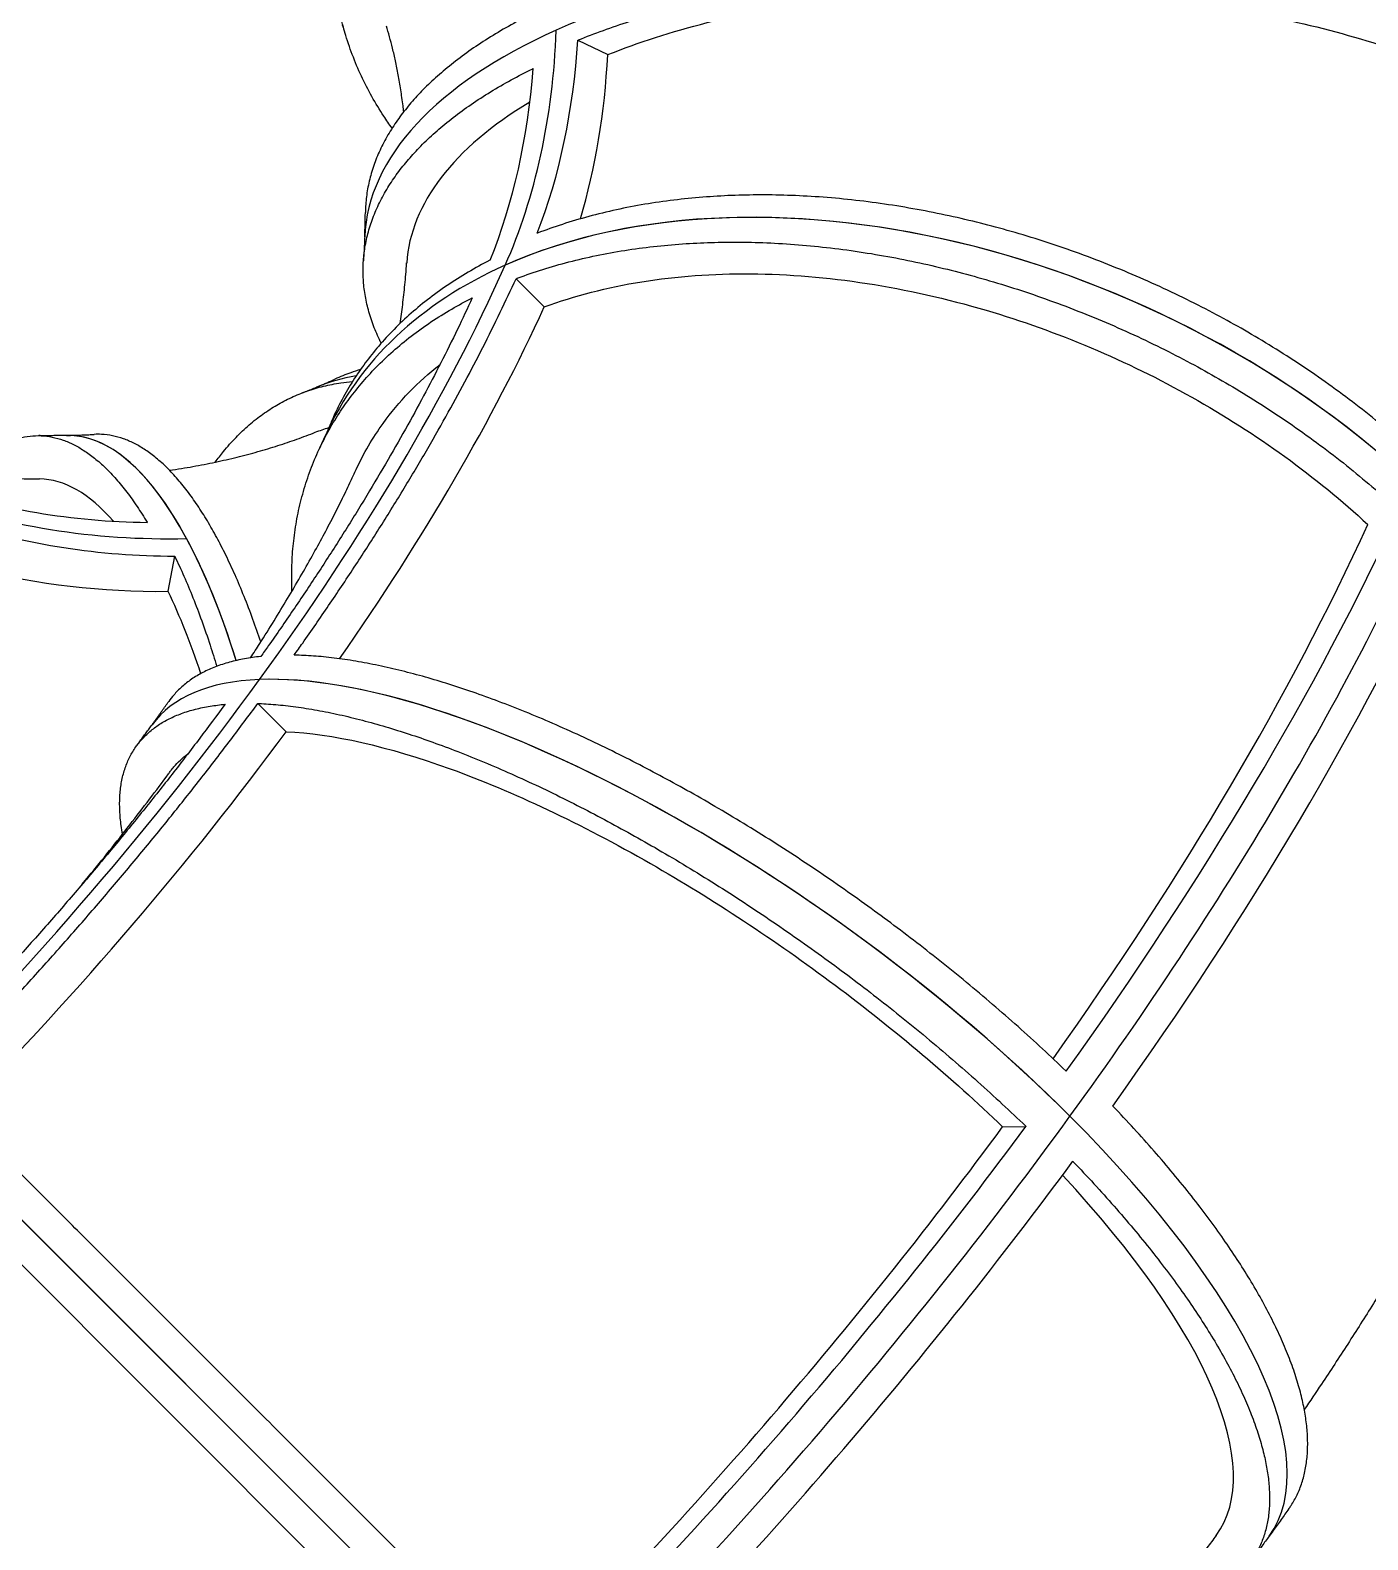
# Model space of a CAD drawing. Header units: millimetres. Extents: x -7616 to 421613, y 91067 to 341353.
# Drawn here: x 185609 to 186446, y 177231 to 178176 of the extents above; entities that cross this region are included whole.
import ezdxf

# ---------------------------------------------------------------- set-up
doc = ezdxf.new("R2010")
doc.units = ezdxf.units.MM
doc.header["$LTSCALE"] = 500
doc.header["$MEASUREMENT"] = 0
doc.linetypes.add('H0', pattern=[0.3, 0.2, -0.1])
doc.layers.add('e-plan', color=9, linetype='CONTINUOUS')

# ---------------------------------------------------------------- blocks, each defined once
blk = doc.blocks.new('A$C633402C3')
at = {"layer": 'e-plan'}
for p, q in [((112659.86, 86737.26), (112678.52, 86728.17)), ((112621.14, 86587.96), (112638.84, 86570.26)), ((112407.5, 86414.31), (112403.26, 86392.31)), ((112459.51, 86322.09), (112477.21, 86304.39)), ((112235.67, 86075.03), (112634.8, 85675.92)), ((112925.63, 86057.14), (112940.24, 86057.43)), ((112733.9, 85576.82), (112301.89, 86008.81)), ((112298.1, 85984.32), (112709.53, 85572.91))]:
    blk.add_line(p, q, dxfattribs=at)
for centre, major_axis, ratio, start_param, end_param in [((112958.1, 86597.02), (-431.66, 17.07), 0.457107, 3.966536, 5.537333), ((112958.1, 86597.02), (-431.66, 17.07), 0.457107, 3.966536, 5.537333), ((112958.1, 86597.02), (-431.66, 17.07), 0.457107, 5.537333, 6.283185), ((112958.1, 86597.02), (-431.66, 17.07), 0.457107, 5.537333, 6.283185), ((112308.59, 86902.1), (-190.8, 427.34), 0.653281, 3.671495, 4.064195), ((112308.59, 86902.1), (-190.8, 427.34), 0.653281, 3.671495, 4.064195), ((112322.42, 86908.27), (190.99, -427.76), 0.653281, 0.572609, 0.893087), ((112335.48, 86895.21), (-193.94, 434.36), 0.653281, 3.789684, 4.050476), ((112294.76, 86895.92), (190.99, -427.76), 0.653281, 0.559417, 0.879896), ((112957.24, 86579.32), (-404.68, 16), 0.457107, 5.673031, 6.269981), ((112896.55, 86314.16), (394.47, -176.11), 0.653281, 1.040894, 2.61169), ((112896.55, 86314.16), (-394.47, 176.11), 0.653281, 4.182486, 5.753283), ((111992.13, 86318.56), (-636.38, -636.41), 0.382683, 1.963495, 2.356194), ((111992.13, 86318.56), (-636.38, -636.41), 0.382683, 1.963495, 2.356194), ((112896.55, 86314.16), (394.47, -176.11), 0.653281, 2.61169, 3.141593), ((112896.55, 86314.16), (-394.47, 176.11), 0.653281, 5.753283, 6.283185), ((112020.5, 86301.01), (-636.38, -636.41), 0.382683, 2.008354, 2.342476), ((112661.87, 86121.03), (-165.55, 399.02), 0.506005, 6.165779, 6.283185), ((112661.87, 86121.03), (-165.55, 399.02), 0.506005, 6.165779, 6.283185), ((112349.72, 86057.95), (-9.96, 431.89), 0.32064, 5.444514, 6.283185), ((112349.72, 86057.95), (-9.96, 431.89), 0.32064, 5.722243, 6.283185), ((112330.82, 86057.7), (-9.34, 404.89), 0.32064, 5.912577, 6.272388), ((112479.96, 86833.87), (-412.24, -222.52), 0.802047, 0.640912, 0.961391), ((112485.63, 86823.36), (411.84, 222.3), 0.802047, 3.752991, 4.14569), ((112485.63, 86823.36), (411.84, 222.3), 0.802047, 3.752991, 4.14569), ((112274.35, 86036.35), (-941.85, -941.89), 0.382683, 1.963495, 2.356194), ((112274.35, 86036.35), (941.85, 941.89), 0.382683, 5.105088, 5.497787), ((112491.3, 86812.85), (-412.24, -222.52), 0.802047, 0.654104, 0.974583), ((112271.7, 86049.83), (-908.22, -908.25), 0.382683, 1.987648, 2.342476), ((112261.29, 86049.42), (-941.52, -941.56), 0.382683, 1.978516, 2.336919), ((112349.72, 86057.95), (-9.96, 431.89), 0.32064, 5.444514, 5.722243), ((112287.42, 86023.29), (941.52, 941.56), 0.382683, 5.124364, 5.482766), ((112481.27, 86796.97), (418.6, 225.95), 0.802047, 3.856063, 4.131971), ((112742.89, 86054.9), (-349.53, 253.87), 0.353553, 4.290915, 5.861711), ((112742.89, 86054.9), (349.53, -253.87), 0.353553, 1.149322, 2.720119), ((111992.13, 86318.56), (-636.38, -636.41), 0.382683, 1.570796, 1.963495), ((111992.13, 86318.56), (-636.38, -636.41), 0.382683, 1.570796, 1.963495), ((112742.89, 86054.9), (349.53, -253.87), 0.353553, 2.720119, 3.141593), ((112742.89, 86054.9), (-349.53, 253.87), 0.353553, 5.861711, 6.283185), ((112015.5, 86295.19), (-636.38, -636.41), 0.382683, 1.59302, 1.949777), ((112266.7, 86044.01), (-908.22, -908.25), 0.382683, 1.586368, 1.949777), ((112274.35, 86036.35), (-941.85, -941.89), 0.382683, 1.570796, 1.963495), ((112274.35, 86036.35), (941.85, 941.89), 0.382683, 4.712389, 5.105088), ((112261.29, 86049.42), (-941.52, -941.56), 0.382683, 1.585817, 1.94422), ((112742.89, 86054.9), (349.53, -253.87), 0.353553, 0, 1.149322), ((112742.89, 86054.9), (-349.53, 253.87), 0.353553, 3.141593, 4.290915), ((112287.42, 86023.29), (941.52, 941.56), 0.382683, 4.731665, 5.090067), ((112731.78, 86039.76), (-327.69, 238.01), 0.353553, 3.138651, 4.210798)]:
    blk.add_ellipse(centre, major_axis=major_axis, ratio=ratio, start_param=start_param, end_param=end_param, dxfattribs=at)
for points, knots in [([(112543.58, 86682.13), (112541.8, 86684.59), (112540.06, 86687.11), (112535.77, 86693.64), (112533.29, 86697.72), (112528.6, 86706.09), (112526.39, 86710.39), (112522.29, 86719.17), (112520.4, 86723.64), (112516.97, 86732.71), (112515.43, 86737.31), (112512.71, 86746.55), (112511.54, 86751.2), (112509.54, 86760.5), (112508.72, 86765.15), (112507.44, 86774.37), (112506.97, 86778.94), (112506.34, 86787.94), (112506.17, 86792.57), (112506.16, 86802.05), (112506.32, 86806.89), (112506.98, 86816.73), (112507.49, 86821.72), (112508.87, 86831.79), (112509.73, 86836.87), (112511.83, 86847.04), (112513.05, 86852.14), (112515.83, 86862.3), (112517.39, 86867.36), (112520.8, 86877.36), (112522.66, 86882.31), (112526.62, 86892.04), (112528.72, 86896.81), (112533.11, 86906.12), (112535.49, 86910.87), (112540.66, 86920.49), (112543.43, 86925.36), (112549.35, 86935.16), (112552.5, 86940.08), (112559.14, 86949.91), (112562.63, 86954.82), (112569.93, 86964.56), (112573.73, 86969.39), (112581.59, 86978.91), (112585.64, 86983.6), (112593.75, 86992.57), (112597.8, 86996.86), (112601.89, 87001.05)], [1446.425194, 1446.425194, 1446.425194, 1446.425194, 1459.510962, 1459.510962, 1479.504572, 1479.504572, 1499.498183, 1499.498183, 1519.491793, 1519.491793, 1539.485404, 1539.485404, 1559.479014, 1559.479014, 1579.472624, 1579.472624, 1599.466235, 1599.466235, 1619.46043, 1619.46043, 1639.454626, 1639.454626, 1659.448821, 1659.448821, 1679.443017, 1679.443017, 1699.437212, 1699.437212, 1719.431407, 1719.431407, 1739.425603, 1739.425603, 1759.419798, 1759.419798, 1779.413865, 1779.413865, 1799.407931, 1799.407931, 1819.401998, 1819.401998, 1839.396065, 1839.396065, 1859.390131, 1859.390131, 1879.384198, 1879.384198, 1898.445264, 1898.445264, 1898.445264, 1898.445264]), ([(112659.86, 86737.26), (112659.96, 86737.3), (112660.06, 86737.34), (112665.18, 86739.4), (112670.4, 86741.39), (112681.18, 86745.29), (112686.75, 86747.19), (112698.16, 86750.87), (112704, 86752.64), (112715.9, 86756.05), (112721.96, 86757.68), (112734.2, 86760.76), (112740.38, 86762.23), (112752.8, 86764.97), (112759.03, 86766.25), (112771.43, 86768.63), (112777.61, 86769.72), (112789.8, 86771.73), (112796.1, 86772.69), (112809.03, 86774.49), (112815.66, 86775.33), (112829.17, 86776.86), (112836.06, 86777.56), (112849.99, 86778.78), (112857.04, 86779.32), (112871.22, 86780.21), (112878.35, 86780.57), (112892.59, 86781.12), (112899.71, 86781.31), (112913.84, 86781.53), (112920.85, 86781.55), (112934.67, 86781.44), (112941.48, 86781.3), (112954.79, 86780.9), (112961.6, 86780.63), (112975.45, 86779.91), (112982.48, 86779.46), (112996.67, 86778.4), (113003.82, 86777.78), (113018.16, 86776.37), (113025.34, 86775.58), (113039.63, 86773.82), (113046.75, 86772.87), (113060.83, 86770.8), (113067.8, 86769.69), (113081.49, 86767.34), (113088.21, 86766.09), (113101.34, 86763.51), (113107.74, 86762.17), (113120.15, 86759.42), (113126.44, 86757.95), (113139.1, 86754.82), (113145.46, 86753.16), (113158.16, 86749.66), (113164.49, 86747.82), (113177.05, 86743.99), (113183.27, 86741.99), (113195.51, 86737.86), (113201.53, 86735.73), (113213.3, 86731.35), (113219.05, 86729.11), (113229.96, 86724.66), (113235.13, 86722.46), (113240.12, 86720.24)], [1299.178871, 1299.178871, 1299.178871, 1299.178871, 1299.570367, 1299.570367, 1319.562793, 1319.562793, 1339.555219, 1339.555219, 1359.547646, 1359.547646, 1379.540072, 1379.540072, 1399.532498, 1399.532498, 1419.524925, 1419.524925, 1439.517351, 1439.517351, 1459.510962, 1459.510962, 1479.504572, 1479.504572, 1499.498183, 1499.498183, 1519.491793, 1519.491793, 1539.485404, 1539.485404, 1559.479014, 1559.479014, 1579.472624, 1579.472624, 1599.466235, 1599.466235, 1619.46043, 1619.46043, 1639.454626, 1639.454626, 1659.448821, 1659.448821, 1679.443017, 1679.443017, 1699.437212, 1699.437212, 1719.431407, 1719.431407, 1739.425603, 1739.425603, 1759.419798, 1759.419798, 1779.413865, 1779.413865, 1799.407931, 1799.407931, 1819.401998, 1819.401998, 1839.396065, 1839.396065, 1859.390131, 1859.390131, 1879.384198, 1879.384198, 1898.445264, 1898.445264, 1898.445264, 1898.445264]), ([(112678.52, 86728.17), (112716.82, 86743.53), (112761.84, 86754.96), (112860.16, 86768.71), (112912.53, 86770.89), (113011.99, 86765.92), (113058.27, 86759.81), (113145.66, 86740.6), (113186.11, 86727.65), (113221.48, 86711.91)], [0, 0, 0, 0, 158.280577, 158.280577, 316.435729, 316.435729, 457.038505, 457.038505, 597.721347, 597.721347, 597.721347, 597.721347]), ([(112633.39, 86754.83), (112633.3, 86754.79), (112633.21, 86754.74), (112628.57, 86752.45), (112624.06, 86750.11), (112615.25, 86745.27), (112610.93, 86742.77), (112602.55, 86737.64), (112598.49, 86735.01), (112590.68, 86729.64), (112586.93, 86726.91), (112579.78, 86721.38), (112576.38, 86718.59), (112569.97, 86712.97), (112566.95, 86710.15), (112561.32, 86704.53), (112558.7, 86701.73), (112553.87, 86696.2), (112551.54, 86693.34), (112547.12, 86687.46), (112545.04, 86684.45), (112541.17, 86678.3), (112539.38, 86675.16), (112536.15, 86668.81), (112534.7, 86665.6), (112532.17, 86659.13), (112531.09, 86655.87), (112529.29, 86649.36), (112528.58, 86646.11), (112527.51, 86639.64), (112527.16, 86636.43), (112526.91, 86631.97), (112526.87, 86630.68), (112526.85, 86629.4)], [659.433236, 659.433236, 659.433236, 659.433236, 659.833006, 659.833006, 679.833833, 679.833833, 699.834661, 699.834661, 719.835488, 719.835488, 739.836316, 739.836316, 759.837143, 759.837143, 779.83797, 779.83797, 799.838798, 799.838798, 819.840569, 819.840569, 839.842341, 839.842341, 859.844113, 859.844113, 879.845884, 879.845884, 899.847656, 899.847656, 919.849428, 919.849428, 939.851199, 939.851199, 948.059415, 948.059415, 948.059415, 948.059415]), ([(112514.26, 86741.3), (112514.15, 86741.67), (112514.04, 86742.03), (112513.82, 86742.75), (112513.71, 86743.11), (112513.49, 86743.82), (112513.38, 86744.16), (112513.16, 86744.85), (112513.06, 86745.19), (112512.84, 86745.86), (112512.73, 86746.19), (112512.62, 86746.52)], [5.6604726, 5.6604726, 5.6604726, 5.6604726, 5.66589369, 5.66589369, 5.67131478, 5.67131478, 5.67673587, 5.67673587, 5.68215697, 5.68215697, 5.68757806, 5.68757806, 5.68757806, 5.68757806]), ([(112550.87, 86692.41), (112550.72, 86693.66), (112550.57, 86694.9), (112549.97, 86699.58), (112549.5, 86702.94), (112548.49, 86709.42), (112547.96, 86712.54), (112546.86, 86718.55), (112546.28, 86721.44), (112545.1, 86726.96), (112544.49, 86729.61), (112543.25, 86734.65), (112542.62, 86737.05), (112541.33, 86741.71), (112540.66, 86743.96), (112540, 86746.06)], [96.833677, 96.833677, 96.833677, 96.833677, 103.335913, 103.335913, 121.771562, 121.771562, 140.151647, 140.151647, 158.491051, 158.491051, 176.807704, 176.807704, 195.122921, 195.122921, 214.262629, 214.262629, 214.262629, 214.262629]), ([(112536.76, 86547.55), (112536.38, 86548.32), (112536, 86549.08), (112534.07, 86553.14), (112532.68, 86556.45), (112530.27, 86563.05), (112529.24, 86566.34), (112527.57, 86572.87), (112526.92, 86576.1), (112525.97, 86582.46), (112525.66, 86585.58), (112525.37, 86591.69), (112525.38, 86594.81), (112525.74, 86601.14), (112526.08, 86604.35), (112527.14, 86610.81), (112527.85, 86614.07), (112529.64, 86620.57), (112530.73, 86623.83), (112533.25, 86630.3), (112534.69, 86633.51), (112537.92, 86639.86), (112539.7, 86643), (112543.57, 86649.14), (112545.65, 86652.16), (112550.06, 86658.04), (112552.38, 86660.9), (112557.21, 86666.43), (112559.83, 86669.22), (112565.46, 86674.84), (112568.47, 86677.66), (112574.88, 86683.27), (112578.27, 86686.07), (112585.41, 86691.59), (112589.16, 86694.33), (112596.97, 86699.69), (112601.02, 86702.32), (112609.4, 86707.44), (112613.71, 86709.94), (112622.52, 86714.78), (112627.02, 86717.12), (112631.65, 86719.41), (112631.74, 86719.45), (112631.83, 86719.5)], [875.206324, 875.206324, 875.206324, 875.206324, 879.845884, 879.845884, 899.847656, 899.847656, 919.849428, 919.849428, 939.851199, 939.851199, 959.852971, 959.852971, 979.850467, 979.850467, 999.847963, 999.847963, 1019.845459, 1019.845459, 1039.842956, 1039.842956, 1059.840452, 1059.840452, 1079.837948, 1079.837948, 1099.835444, 1099.835444, 1119.832941, 1119.832941, 1139.821779, 1139.821779, 1159.810617, 1159.810617, 1179.799456, 1179.799456, 1199.788294, 1199.788294, 1219.777133, 1219.777133, 1239.765971, 1239.765971, 1259.75481, 1259.75481, 1260.142728, 1260.142728, 1260.142728, 1260.142728]), ([(113187.85, 86474.4), (113187.76, 86474.49), (113187.66, 86474.57), (113182.82, 86479.09), (113177.88, 86483.53), (113167.67, 86492.37), (113162.4, 86496.77), (113151.59, 86505.47), (113146.06, 86509.77), (113134.78, 86518.21), (113129.04, 86522.35), (113117.43, 86530.43), (113111.56, 86534.36), (113099.79, 86541.98), (113093.87, 86545.66), (113082.1, 86552.73), (113076.24, 86556.13), (113064.67, 86562.6), (113058.68, 86565.83), (113046.4, 86572.21), (113040.1, 86575.35), (113027.26, 86581.5), (113020.72, 86584.51), (113007.48, 86590.33), (113000.77, 86593.15), (112987.29, 86598.56), (112980.51, 86601.15), (112966.96, 86606.07), (112960.18, 86608.4), (112946.74, 86612.79), (112940.06, 86614.84), (112926.91, 86618.66), (112920.43, 86620.43), (112907.75, 86623.68), (112901.26, 86625.24), (112888.07, 86628.17), (112881.38, 86629.55), (112867.86, 86632.07), (112861.04, 86633.23), (112847.38, 86635.28), (112840.53, 86636.19), (112826.9, 86637.74), (112820.11, 86638.38), (112806.68, 86639.4), (112800.03, 86639.77), (112786.97, 86640.26), (112780.55, 86640.38), (112768.02, 86640.36), (112761.9, 86640.24), (112750.06, 86639.77), (112744.05, 86639.42), (112731.97, 86638.46), (112725.89, 86637.85), (112713.76, 86636.37), (112707.7, 86635.5), (112695.7, 86633.48), (112689.75, 86632.33), (112678.05, 86629.79), (112672.29, 86628.38), (112661.02, 86625.34), (112655.52, 86623.7), (112644.83, 86620.22), (112639.64, 86618.38), (112634.55, 86616.42), (112634.45, 86616.38), (112634.35, 86616.35)], [659.433236, 659.433236, 659.433236, 659.433236, 659.833006, 659.833006, 679.833833, 679.833833, 699.834661, 699.834661, 719.835488, 719.835488, 739.836316, 739.836316, 759.837143, 759.837143, 779.83797, 779.83797, 799.838798, 799.838798, 819.840569, 819.840569, 839.842341, 839.842341, 859.844113, 859.844113, 879.845884, 879.845884, 899.847656, 899.847656, 919.849428, 919.849428, 939.851199, 939.851199, 959.852971, 959.852971, 979.850467, 979.850467, 999.847963, 999.847963, 1019.845459, 1019.845459, 1039.842956, 1039.842956, 1059.840452, 1059.840452, 1079.837948, 1079.837948, 1099.835444, 1099.835444, 1119.832941, 1119.832941, 1139.821779, 1139.821779, 1159.810617, 1159.810617, 1179.799456, 1179.799456, 1199.788294, 1199.788294, 1219.777133, 1219.777133, 1239.765971, 1239.765971, 1259.75481, 1259.75481, 1260.142728, 1260.142728, 1260.142728, 1260.142728]), ([(112526.44, 86614.09), (112526.48, 86615.13), (112526.52, 86616.17), (112526.59, 86618.23), (112526.62, 86619.26), (112526.68, 86621.31), (112526.71, 86622.33), (112526.76, 86624.36), (112526.78, 86625.38), (112526.82, 86627.39), (112526.83, 86628.4), (112526.85, 86629.4)], [5.29487898, 5.29487898, 5.29487898, 5.29487898, 5.30151302, 5.30151302, 5.30814707, 5.30814707, 5.31478111, 5.31478111, 5.32141515, 5.32141515, 5.3280492, 5.3280492, 5.3280492, 5.3280492]), ([(112526.44, 86614.09), (112526.4, 86613.07), (112526.35, 86612.05), (112526.26, 86610.03), (112526.21, 86609.02), (112526.11, 86607.01), (112526.06, 86606.01), (112525.94, 86604.02), (112525.88, 86603.03), (112525.76, 86601.06), (112525.7, 86600.08), (112525.63, 86599.1)], [5.91461366, 5.91461366, 5.91461366, 5.91461366, 5.92152635, 5.92152635, 5.92843905, 5.92843905, 5.93535174, 5.93535174, 5.94226443, 5.94226443, 5.94917713, 5.94917713, 5.94917713, 5.94917713]), ([(112621.14, 86587.96), (112621.56, 86588.12), (112621.99, 86588.28), (112627.39, 86590.3), (112632.55, 86592.08), (112643.18, 86595.42), (112648.66, 86597), (112659.86, 86599.9), (112665.59, 86601.24), (112677.24, 86603.65), (112683.15, 86604.73), (112695.1, 86606.61), (112701.12, 86607.42), (112713.2, 86608.78), (112719.25, 86609.32), (112731.28, 86610.16), (112737.26, 86610.45), (112749.05, 86610.8), (112755.14, 86610.87), (112767.61, 86610.77), (112774, 86610.59), (112787.01, 86609.99), (112793.62, 86609.55), (112807, 86608.42), (112813.76, 86607.72), (112827.34, 86606.06), (112834.16, 86605.1), (112847.77, 86602.94), (112854.56, 86601.73), (112868.03, 86599.1), (112874.7, 86597.68), (112887.84, 86594.65), (112894.31, 86593.05), (112906.94, 86589.71), (112913.4, 86587.9), (112926.51, 86583.99), (112933.16, 86581.89), (112946.56, 86577.42), (112953.31, 86575.05), (112966.82, 86570.05), (112973.58, 86567.43), (112987.02, 86561.95), (112993.71, 86559.1), (113006.91, 86553.2), (113013.44, 86550.17), (113026.25, 86543.95), (113032.53, 86540.78), (113044.78, 86534.35), (113050.75, 86531.1), (113062.3, 86524.58), (113068.15, 86521.16), (113079.89, 86514.05), (113085.79, 86510.34), (113097.55, 86502.69), (113103.41, 86498.74), (113114.99, 86490.64), (113120.72, 86486.48), (113131.99, 86478.02), (113137.52, 86473.71), (113148.31, 86464.99), (113153.57, 86460.59), (113163.77, 86451.73), (113168.7, 86447.29), (113173.55, 86442.78), (113173.64, 86442.69), (113173.73, 86442.61)], [1937.634468, 1937.634468, 1937.634468, 1937.634468, 1939.366083, 1939.366083, 1959.359835, 1959.359835, 1979.353587, 1979.353587, 1999.347339, 1999.347339, 2019.341091, 2019.341091, 2039.334842, 2039.334842, 2059.328594, 2059.328594, 2079.322346, 2079.322346, 2099.315647, 2099.315647, 2119.308948, 2119.308948, 2139.30225, 2139.30225, 2159.295551, 2159.295551, 2179.288852, 2179.288852, 2199.282153, 2199.282153, 2219.275454, 2219.275454, 2239.268755, 2239.268755, 2259.26178, 2259.26178, 2279.254804, 2279.254804, 2299.247828, 2299.247828, 2319.240852, 2319.240852, 2339.233876, 2339.233876, 2359.2269, 2359.2269, 2379.219924, 2379.219924, 2399.212949, 2399.212949, 2419.205815, 2419.205815, 2439.198681, 2439.198681, 2459.191548, 2459.191548, 2479.184414, 2479.184414, 2499.177281, 2499.177281, 2519.170147, 2519.170147, 2539.163014, 2539.163014, 2539.554949, 2539.554949, 2539.554949, 2539.554949]), ([(112604.94, 86599.58), (112604.85, 86599.54), (112604.76, 86599.49), (112600.1, 86597.1), (112595.57, 86594.61), (112586.67, 86589.35), (112582.3, 86586.59), (112573.79, 86580.82), (112569.65, 86577.81), (112561.66, 86571.59), (112557.81, 86568.37), (112550.44, 86561.76), (112546.92, 86558.38), (112540.24, 86551.5), (112537.08, 86548), (112531.15, 86540.95), (112528.38, 86537.4), (112523.22, 86530.32), (112520.71, 86526.62), (112515.92, 86518.94), (112513.64, 86514.97), (112509.34, 86506.78), (112507.33, 86502.57), (112505.06, 86497.29), (112504.65, 86496.31), (112504.24, 86495.32)], [1299.178871, 1299.178871, 1299.178871, 1299.178871, 1299.570367, 1299.570367, 1319.562793, 1319.562793, 1339.555219, 1339.555219, 1359.547646, 1359.547646, 1379.540072, 1379.540072, 1399.532498, 1399.532498, 1419.524925, 1419.524925, 1439.517351, 1439.517351, 1459.510962, 1459.510962, 1479.504572, 1479.504572, 1499.498183, 1499.498183, 1504.036838, 1504.036838, 1504.036838, 1504.036838]), ([(112548.57, 86559.91), (112548.86, 86561.82), (112549.14, 86563.77), (112549.96, 86569.69), (112550.46, 86573.74), (112551.38, 86582.05), (112551.79, 86586.31), (112552.34, 86592.99), (112552.52, 86595.37), (112552.68, 86597.77)], [150.976928, 150.976928, 150.976928, 150.976928, 160.223844, 160.223844, 178.840669, 178.840669, 197.48599, 197.48599, 207.56952, 207.56952, 207.56952, 207.56952]), ([(112482.26, 86352.35), (112484.05, 86354.87), (112485.84, 86357.4), (112493.06, 86367.65), (112498.49, 86375.49), (112509.26, 86391.32), (112514.6, 86399.3), (112525.13, 86415.33), (112530.31, 86423.36), (112540.44, 86439.39), (112545.39, 86447.38), (112555.01, 86463.21), (112559.68, 86471.06), (112568.69, 86486.51), (112573.03, 86494.12), (112581.34, 86509.01), (112585.32, 86516.3), (112592.87, 86530.44), (112596.62, 86537.64), (112604.04, 86552.2), (112607.69, 86559.56), (112614.64, 86573.94), (112617.94, 86580.95), (112621.14, 86587.96)], [2681.442049, 2681.442049, 2681.442049, 2681.442049, 2691.128265, 2691.128265, 2720.516374, 2720.516374, 2749.904482, 2749.904482, 2779.292591, 2779.292591, 2808.6807, 2808.6807, 2838.068808, 2838.068808, 2867.456917, 2867.456917, 2896.845025, 2896.845025, 2926.186519, 2926.186519, 2955.528013, 2955.528013, 2983.262937, 2983.262937, 2983.262937, 2983.262937]), ([(112638.84, 86570.26), (112676.72, 86584.31), (112720.61, 86591.36), (112815.47, 86590.64), (112865.54, 86582.88), (112959.78, 86555.08), (113003.28, 86536.7), (113084.68, 86490.98), (113121.96, 86463.99), (113154.15, 86434.08)], [0, 0, 0, 0, 158.176485, 158.176485, 316.376998, 316.376998, 457.078153, 457.078153, 597.79081, 597.79081, 597.79081, 597.79081]), ([(112593.74, 86575.91), (112590.75, 86569.37), (112587.67, 86562.82), (112581.1, 86549.23), (112577.6, 86542.18), (112570.5, 86528.25), (112566.9, 86521.36), (112559.67, 86507.83), (112555.86, 86500.86), (112547.9, 86486.61), (112543.75, 86479.33), (112535.12, 86464.53), (112530.65, 86457.02), (112521.44, 86441.87), (112516.7, 86434.22), (112506.99, 86418.88), (112502.03, 86411.19), (112491.95, 86395.84), (112486.84, 86388.2), (112476.52, 86373.04), (112471.32, 86365.54), (112464.56, 86355.93), (112463, 86353.72), (112461.44, 86351.53)], [2236.218017, 2236.218017, 2236.218017, 2236.218017, 2262.137674, 2262.137674, 2290.233966, 2290.233966, 2318.330258, 2318.330258, 2346.473322, 2346.473322, 2374.616386, 2374.616386, 2402.75945, 2402.75945, 2430.902515, 2430.902515, 2459.045579, 2459.045579, 2487.188643, 2487.188643, 2515.331707, 2515.331707, 2523.784719, 2523.784719, 2523.784719, 2523.784719]), ([(112480.92, 86392.39), (112480.89, 86393.17), (112480.86, 86393.96), (112480.69, 86399.48), (112480.71, 86404.11), (112481.03, 86413.09), (112481.34, 86417.64), (112482.29, 86426.81), (112482.93, 86431.42), (112484.56, 86440.62), (112485.56, 86445.21), (112487.89, 86454.32), (112489.23, 86458.84), (112492.26, 86467.73), (112493.95, 86472.11), (112497.63, 86480.67), (112499.63, 86484.85), (112503.9, 86492.98), (112506.17, 86496.93), (112510.93, 86504.54), (112513.42, 86508.2), (112518.55, 86515.22), (112521.31, 86518.73), (112527.2, 86525.7), (112530.34, 86529.16), (112536.98, 86535.95), (112540.48, 86539.29), (112547.8, 86545.79), (112551.63, 86548.96), (112559.57, 86555.07), (112563.69, 86558.02), (112572.14, 86563.68), (112576.49, 86566.38), (112585.13, 86571.4), (112589.42, 86573.72), (112593.74, 86575.91)], [1576.18406, 1576.18406, 1576.18406, 1576.18406, 1579.472624, 1579.472624, 1599.466235, 1599.466235, 1619.46043, 1619.46043, 1639.454626, 1639.454626, 1659.448821, 1659.448821, 1679.443017, 1679.443017, 1699.437212, 1699.437212, 1719.431407, 1719.431407, 1739.425603, 1739.425603, 1759.419798, 1759.419798, 1779.413865, 1779.413865, 1799.407931, 1799.407931, 1819.401998, 1819.401998, 1839.396065, 1839.396065, 1859.390131, 1859.390131, 1879.384198, 1879.384198, 1898.445264, 1898.445264, 1898.445264, 1898.445264]), ([(112523.8, 86531.06), (112521.73, 86530.47), (112519.69, 86529.81), (112514.28, 86527.91), (112510.98, 86526.56), (112507.8, 86525.09)], [1068.054673, 1068.054673, 1068.054673, 1068.054673, 1079.837948, 1079.837948, 1099.82354, 1099.82354, 1099.82354, 1099.82354]), ([(112521.12, 86468.54), (112525.74, 86478.63), (112531.36, 86488.27), (112547.8, 86511.02), (112559.74, 86523.38), (112573.59, 86534.33)], [405.175809, 405.175809, 405.175809, 405.175809, 457.038505, 457.038505, 534.393585, 534.393585, 534.393585, 534.393585]), ([(112432.95, 86473.15), (112434.6, 86475.43), (112436.3, 86477.64), (112440.58, 86482.89), (112443.2, 86485.84), (112448.59, 86491.41), (112451.35, 86494.02), (112456.98, 86498.88), (112459.84, 86501.12), (112465.61, 86505.25), (112468.52, 86507.13), (112474.33, 86510.53), (112477.37, 86512.12), (112483.67, 86515.05), (112486.94, 86516.39), (112493.67, 86518.75), (112497.13, 86519.78), (112504.22, 86521.51), (112507.84, 86522.21), (112513.92, 86523.07), (112516.35, 86523.34), (112518.79, 86523.53)], [1345.795783, 1345.795783, 1345.795783, 1345.795783, 1359.547646, 1359.547646, 1379.540072, 1379.540072, 1399.532498, 1399.532498, 1419.524925, 1419.524925, 1439.517351, 1439.517351, 1459.510962, 1459.510962, 1479.504572, 1479.504572, 1499.498183, 1499.498183, 1519.491793, 1519.491793, 1532.526136, 1532.526136, 1532.526136, 1532.526136]), ([(112487.61, 86516.58), (112488.21, 86516.81), (112488.8, 86517.04), (112489.97, 86517.5), (112490.56, 86517.72), (112491.73, 86518.18), (112492.31, 86518.42), (112493.46, 86518.88), (112494.04, 86519.11), (112495.18, 86519.58), (112495.75, 86519.81), (112496.32, 86520.05)], [5.59961033, 5.59961033, 5.59961033, 5.59961033, 5.60522255, 5.60522255, 5.61083476, 5.61083476, 5.61644697, 5.61644697, 5.62205918, 5.62205918, 5.62767139, 5.62767139, 5.62767139, 5.62767139]), ([(112496.32, 86520.05), (112497.11, 86520.38), (112497.9, 86520.71), (112499.46, 86521.37), (112500.24, 86521.7), (112501.78, 86522.37), (112502.54, 86522.71), (112504.06, 86523.39), (112504.82, 86523.72), (112506.32, 86524.4), (112507.06, 86524.75), (112507.8, 86525.09)], [5.62767139, 5.62767139, 5.62767139, 5.62767139, 5.63553, 5.63553, 5.64338861, 5.64338861, 5.65124723, 5.65124723, 5.65910584, 5.65910584, 5.66696445, 5.66696445, 5.66696445, 5.66696445]), ([(112339.76, 86489.83), (112340.94, 86489.86), (112342.11, 86489.89), (112344.45, 86489.96), (112345.62, 86490), (112347.94, 86490.08), (112349.1, 86490.12), (112351.42, 86490.22), (112352.57, 86490.27), (112354.88, 86490.39), (112356.02, 86490.44), (112357.17, 86490.51)], [5.23497231, 5.23497231, 5.23497231, 5.23497231, 5.24231233, 5.24231233, 5.24965235, 5.24965235, 5.25699236, 5.25699236, 5.26433238, 5.26433238, 5.2716724, 5.2716724, 5.2716724, 5.2716724]), ([(112461.41, 86360.59), (112459.81, 86365.37), (112458.17, 86370.06), (112454.69, 86379.59), (112452.85, 86384.41), (112449.1, 86393.72), (112447.21, 86398.21), (112443.39, 86406.83), (112441.47, 86410.95), (112437.64, 86418.79), (112435.73, 86422.51), (112431.94, 86429.52), (112429.99, 86432.97), (112425.96, 86439.7), (112423.89, 86442.97), (112419.66, 86449.26), (112417.5, 86452.28), (112413.12, 86458.02), (112410.9, 86460.73), (112406.43, 86465.82), (112404.17, 86468.19), (112399.66, 86472.56), (112397.4, 86474.56), (112392.91, 86478.18), (112390.67, 86479.8), (112386.26, 86482.67), (112384.08, 86483.91), (112379.82, 86486.05), (112377.63, 86486.99), (112373.18, 86488.57), (112370.91, 86489.2), (112366.34, 86490.13), (112364.02, 86490.42), (112360.19, 86490.6), (112358.68, 86490.59), (112357.17, 86490.51)], [701.370763, 701.370763, 701.370763, 701.370763, 719.835488, 719.835488, 739.836316, 739.836316, 759.837143, 759.837143, 779.83797, 779.83797, 799.838798, 799.838798, 819.840569, 819.840569, 839.842341, 839.842341, 859.844113, 859.844113, 879.845884, 879.845884, 899.847656, 899.847656, 919.849428, 919.849428, 939.851199, 939.851199, 959.852971, 959.852971, 979.850467, 979.850467, 999.847963, 999.847963, 1019.845459, 1019.845459, 1032.839488, 1032.839488, 1032.839488, 1032.839488]), ([(112404.27, 86468.02), (112406.8, 86468.39), (112409.3, 86468.78), (112416.61, 86469.97), (112421.37, 86470.82), (112430.71, 86472.65), (112435.31, 86473.63), (112444.33, 86475.7), (112448.76, 86476.79), (112457.45, 86479.09), (112461.71, 86480.29), (112470.05, 86482.79), (112474.13, 86484.1), (112482.12, 86486.8), (112486.02, 86488.19), (112491.75, 86490.36), (112493.66, 86491.1), (112495.53, 86491.84)], [57.050252, 57.050252, 57.050252, 57.050252, 66.78302, 66.78302, 85.758077, 85.758077, 104.776132, 104.776132, 123.851359, 123.851359, 143.000386, 143.000386, 162.242643, 162.242643, 181.600786, 181.600786, 191.445339, 191.445339, 191.445339, 191.445339]), ([(112497.97, 86481.25), (112498.25, 86481.86), (112498.54, 86482.48), (112499.1, 86483.7), (112499.38, 86484.3), (112499.93, 86485.51), (112500.21, 86486.11), (112500.75, 86487.31), (112501.02, 86487.9), (112501.55, 86489.09), (112501.82, 86489.68), (112502.08, 86490.27)], [5.31606974, 5.31606974, 5.31606974, 5.31606974, 5.32097228, 5.32097228, 5.32587481, 5.32587481, 5.33077735, 5.33077735, 5.33567989, 5.33567989, 5.34058242, 5.34058242, 5.34058242, 5.34058242]), ([(112504.24, 86495.32), (112504.1, 86494.97), (112503.95, 86494.61), (112503.66, 86493.92), (112503.51, 86493.57), (112503.23, 86492.89), (112503.08, 86492.55), (112502.79, 86491.89), (112502.65, 86491.56), (112502.36, 86490.91), (112502.22, 86490.58), (112502.08, 86490.27)], [6.27967772, 6.27967772, 6.27967772, 6.27967772, 6.28520472, 6.28520472, 6.29073173, 6.29073173, 6.29625873, 6.29625873, 6.30178574, 6.30178574, 6.30731274, 6.30731274, 6.30731274, 6.30731274]), ([(112276.5, 86465.29), (112276.92, 86465.76), (112277.34, 86466.22), (112279.87, 86468.97), (112281.99, 86471.07), (112286.18, 86474.89), (112288.27, 86476.61), (112292.36, 86479.68), (112294.47, 86481.1), (112298.79, 86483.64), (112301, 86484.77), (112305.49, 86486.7), (112307.77, 86487.5), (112312.36, 86488.75), (112314.68, 86489.19), (112319.33, 86489.71), (112321.66, 86489.79), (112326.3, 86489.57), (112328.61, 86489.29), (112333.19, 86488.37), (112335.46, 86487.74), (112339.91, 86486.17), (112342.09, 86485.23), (112346.36, 86483.1), (112348.53, 86481.85), (112352.94, 86478.99), (112355.18, 86477.38), (112359.67, 86473.76), (112361.93, 86471.76), (112366.44, 86467.4), (112368.69, 86465.03), (112373.16, 86459.96), (112375.38, 86457.24), (112379.76, 86451.52), (112381.91, 86448.5), (112386.14, 86442.21), (112388.21, 86438.94), (112390.26, 86435.52), (112390.3, 86435.45), (112390.34, 86435.39)], [915.903936, 915.903936, 915.903936, 915.903936, 919.849428, 919.849428, 939.851199, 939.851199, 959.852971, 959.852971, 979.850467, 979.850467, 999.847963, 999.847963, 1019.845459, 1019.845459, 1039.842956, 1039.842956, 1059.840452, 1059.840452, 1079.837948, 1079.837948, 1099.835444, 1099.835444, 1119.832941, 1119.832941, 1139.821779, 1139.821779, 1159.810617, 1159.810617, 1179.799456, 1179.799456, 1199.788294, 1199.788294, 1219.777133, 1219.777133, 1239.765971, 1239.765971, 1259.75481, 1259.75481, 1260.142728, 1260.142728, 1260.142728, 1260.142728]), ([(112339.76, 86489.83), (112338.59, 86489.8), (112337.43, 86489.78), (112335.1, 86489.74), (112333.94, 86489.73), (112331.62, 86489.71), (112330.46, 86489.7), (112328.16, 86489.69), (112327.01, 86489.69), (112324.71, 86489.7), (112323.57, 86489.71), (112322.43, 86489.72)], [2.71583087, 2.71583087, 2.71583087, 2.71583087, 2.72335631, 2.72335631, 2.73088175, 2.73088175, 2.73840719, 2.73840719, 2.74593263, 2.74593263, 2.75345807, 2.75345807, 2.75345807, 2.75345807]), ([(112248.38, 86469.24), (112252.25, 86468.56), (112256.19, 86467.93), (112265, 86466.65), (112269.9, 86466.02), (112279.84, 86464.92), (112284.87, 86464.44), (112295.04, 86463.65), (112300.19, 86463.33), (112310.6, 86462.85), (112315.86, 86462.69), (112321.75, 86462.61), (112322.32, 86462.61), (112322.88, 86462.6)], [92.648909, 92.648909, 92.648909, 92.648909, 108.599759, 108.599759, 127.886412, 127.886412, 147.079985, 147.079985, 166.197729, 166.197729, 185.254427, 185.254427, 187.28127, 187.28127, 187.28127, 187.28127]), ([(112455.05, 86350.72), (112456.98, 86353.69), (112458.88, 86356.64), (112463.83, 86364.39), (112466.82, 86369.16), (112472.64, 86378.58), (112475.46, 86383.22), (112480.93, 86392.37), (112483.57, 86396.87), (112488.68, 86405.73), (112491.15, 86410.09), (112495.91, 86418.63), (112498.2, 86422.83), (112502.6, 86431.04), (112504.71, 86435.06), (112508.76, 86442.92), (112510.69, 86446.76), (112514.38, 86454.24), (112516.14, 86457.89), (112518.96, 86463.85), (112520.06, 86466.22), (112521.12, 86468.54)], [60.677152, 60.677152, 60.677152, 60.677152, 73.428662, 73.428662, 94.288947, 94.288947, 114.984445, 114.984445, 135.504175, 135.504175, 155.837252, 155.837252, 175.973006, 175.973006, 195.901132, 195.901132, 215.611866, 215.611866, 235.096189, 235.096189, 248.209169, 248.209169, 248.209169, 248.209169]), ([(112407.5, 86414.31), (112407.54, 86414.23), (112407.58, 86414.16), (112409.52, 86410.16), (112411.44, 86406.04), (112415.23, 86397.43), (112417.12, 86392.94), (112420.83, 86383.63), (112422.66, 86378.81), (112426.24, 86368.91), (112427.99, 86363.82), (112431.12, 86354.28), (112432.51, 86349.85), (112433.86, 86345.38)], [1299.178871, 1299.178871, 1299.178871, 1299.178871, 1299.570367, 1299.570367, 1319.562793, 1319.562793, 1339.555219, 1339.555219, 1359.547646, 1359.547646, 1379.540072, 1379.540072, 1396.32441, 1396.32441, 1396.32441, 1396.32441]), ([(112461.44, 86351.53), (112461.37, 86351.52), (112461.3, 86351.51), (112457.84, 86351.15), (112454.51, 86350.68), (112448.02, 86349.49), (112444.86, 86348.78), (112438.78, 86347.11), (112435.86, 86346.16), (112430.29, 86344.01), (112427.64, 86342.82), (112422.65, 86340.22), (112420.3, 86338.81), (112415.93, 86335.81), (112413.9, 86334.22), (112410.17, 86330.88), (112408.47, 86329.14), (112405.84, 86326.08), (112404.8, 86324.75), (112403.81, 86323.35)], [659.433236, 659.433236, 659.433236, 659.433236, 659.833006, 659.833006, 679.833833, 679.833833, 699.834661, 699.834661, 719.835488, 719.835488, 739.836316, 739.836316, 759.837143, 759.837143, 779.83797, 779.83797, 799.838798, 799.838798, 813.971849, 813.971849, 813.971849, 813.971849]), ([(112965.4, 86091.99), (112965.31, 86092.08), (112965.21, 86092.17), (112960.43, 86096.77), (112955.58, 86101.36), (112945.6, 86110.59), (112940.49, 86115.24), (112930.04, 86124.54), (112924.72, 86129.19), (112913.93, 86138.45), (112908.47, 86143.05), (112897.47, 86152.13), (112891.93, 86156.62), (112880.87, 86165.43), (112875.34, 86169.75), (112864.38, 86178.18), (112858.94, 86182.28), (112848.24, 86190.22), (112842.73, 86194.24), (112831.46, 86202.31), (112825.7, 86206.37), (112814.01, 86214.44), (112808.07, 86218.46), (112796.1, 86226.42), (112790.06, 86230.35), (112777.96, 86238.08), (112771.9, 86241.88), (112759.83, 86249.28), (112753.81, 86252.89), (112741.92, 86259.88), (112736.04, 86263.26), (112724.48, 86269.77), (112718.81, 86272.89), (112707.74, 86278.86), (112702.1, 86281.83), (112690.66, 86287.72), (112684.87, 86290.62), (112673.23, 86296.31), (112667.38, 86299.1), (112655.7, 86304.5), (112649.87, 86307.11), (112638.31, 86312.14), (112632.57, 86314.55), (112621.26, 86319.14), (112615.68, 86321.32), (112604.77, 86325.43), (112599.43, 86327.36), (112589.04, 86330.96), (112583.99, 86332.63), (112574.25, 86335.71), (112569.33, 86337.19), (112559.46, 86339.98), (112554.53, 86341.3), (112544.72, 86343.74), (112539.84, 86344.86), (112530.23, 86346.88), (112525.49, 86347.78), (112516.22, 86349.34), (112511.68, 86350), (112502.85, 86351.08), (112498.57, 86351.5), (112490.29, 86352.1), (112486.31, 86352.28), (112482.41, 86352.35), (112482.34, 86352.35), (112482.26, 86352.35)], [19.600922, 19.600922, 19.600922, 19.600922, 19.992056, 19.992056, 39.984112, 39.984112, 59.976168, 59.976168, 79.968224, 79.968224, 99.96028, 99.96028, 119.952336, 119.952336, 139.944393, 139.944393, 159.936449, 159.936449, 179.929657, 179.929657, 199.922865, 199.922865, 219.916072, 219.916072, 239.90928, 239.90928, 259.902488, 259.902488, 279.895696, 279.895696, 299.888904, 299.888904, 319.882112, 319.882112, 339.877344, 339.877344, 359.872577, 359.872577, 379.867809, 379.867809, 399.863041, 399.863041, 419.858274, 419.858274, 439.853506, 439.853506, 459.848738, 459.848738, 479.843971, 479.843971, 499.842497, 499.842497, 519.841023, 519.841023, 539.839549, 539.839549, 559.838075, 559.838075, 579.836601, 579.836601, 599.835127, 599.835127, 619.833653, 619.833653, 620.231169, 620.231169, 620.231169, 620.231169]), ([(112439.08, 86321.6), (112433.84, 86314.48), (112428.55, 86307.4), (112417.48, 86292.8), (112411.71, 86285.29), (112400.19, 86270.54), (112394.45, 86263.3), (112383.09, 86249.16), (112377.2, 86241.93), (112365.07, 86227.24), (112358.83, 86219.78), (112346.06, 86204.74), (112339.53, 86197.16), (112326.26, 86181.97), (112319.52, 86174.36), (112305.9, 86159.2), (112299.02, 86151.65), (112285.22, 86136.71), (112278.29, 86129.31), (112264.48, 86114.76), (112257.59, 86107.6), (112248.72, 86098.5), (112246.68, 86096.41), (112244.64, 86094.34)], [2236.218017, 2236.218017, 2236.218017, 2236.218017, 2262.137674, 2262.137674, 2290.233966, 2290.233966, 2318.330258, 2318.330258, 2346.473322, 2346.473322, 2374.616386, 2374.616386, 2402.75945, 2402.75945, 2430.902515, 2430.902515, 2459.045579, 2459.045579, 2487.188643, 2487.188643, 2515.331707, 2515.331707, 2523.784719, 2523.784719, 2523.784719, 2523.784719]), ([(112255.47, 86083.52), (112257.8, 86085.89), (112260.14, 86088.28), (112269.61, 86097.99), (112276.8, 86105.47), (112291.22, 86120.67), (112298.46, 86128.39), (112312.87, 86144), (112320.05, 86151.88), (112334.27, 86167.72), (112341.31, 86175.67), (112355.17, 86191.53), (112361.98, 86199.45), (112375.32, 86215.16), (112381.84, 86222.95), (112394.5, 86238.3), (112400.65, 86245.85), (112412.5, 86260.62), (112418.5, 86268.19), (112430.52, 86283.6), (112436.56, 86291.45), (112448.25, 86306.89), (112453.91, 86314.47), (112459.51, 86322.09)], [2681.442049, 2681.442049, 2681.442049, 2681.442049, 2691.128265, 2691.128265, 2720.516374, 2720.516374, 2749.904482, 2749.904482, 2779.292591, 2779.292591, 2808.6807, 2808.6807, 2838.068808, 2838.068808, 2867.456917, 2867.456917, 2896.845025, 2896.845025, 2926.186519, 2926.186519, 2955.528013, 2955.528013, 2983.262937, 2983.262937, 2983.262937, 2983.262937]), ([(112374.87, 86240.31), (112374.55, 86242.12), (112374.26, 86243.93), (112373.6, 86248.83), (112373.32, 86251.91), (112373.04, 86257.93), (112373.04, 86260.89), (112373.36, 86266.65), (112373.67, 86269.45), (112374.59, 86274.85), (112375.21, 86277.45), (112376.73, 86282.42), (112377.64, 86284.79), (112379.72, 86289.29), (112380.89, 86291.41), (112383.47, 86295.4), (112384.88, 86297.26), (112387.86, 86300.72), (112389.51, 86302.4), (112393.14, 86305.6), (112395.11, 86307.12), (112399.38, 86309.98), (112401.67, 86311.31), (112406.56, 86313.76), (112409.15, 86314.88), (112414.62, 86316.88), (112417.48, 86317.76), (112423.45, 86319.28), (112426.55, 86319.92), (112432.78, 86320.93), (112435.9, 86321.32), (112439.08, 86321.6)], [1607.84689, 1607.84689, 1607.84689, 1607.84689, 1619.46043, 1619.46043, 1639.454626, 1639.454626, 1659.448821, 1659.448821, 1679.443017, 1679.443017, 1699.437212, 1699.437212, 1719.431407, 1719.431407, 1739.425603, 1739.425603, 1759.419798, 1759.419798, 1779.413865, 1779.413865, 1799.407931, 1799.407931, 1819.401998, 1819.401998, 1839.396065, 1839.396065, 1859.390131, 1859.390131, 1879.384198, 1879.384198, 1898.445264, 1898.445264, 1898.445264, 1898.445264]), ([(112393.36, 86308.77), (112394.07, 86309.75), (112394.77, 86310.72), (112396.18, 86312.67), (112396.88, 86313.65), (112398.28, 86315.59), (112398.98, 86316.56), (112400.37, 86318.51), (112401.06, 86319.48), (112402.44, 86321.41), (112403.13, 86322.38), (112403.81, 86323.35)], [4.94788334, 4.94788334, 4.94788334, 4.94788334, 4.95342802, 4.95342802, 4.9589727, 4.9589727, 4.96451739, 4.96451739, 4.97006207, 4.97006207, 4.97560675, 4.97560675, 4.97560675, 4.97560675]), ([(112459.51, 86322.09), (112459.83, 86322.08), (112460.16, 86322.07), (112464.25, 86321.91), (112468.18, 86321.66), (112476.35, 86320.91), (112480.58, 86320.42), (112489.29, 86319.19), (112493.78, 86318.46), (112502.94, 86316.75), (112507.63, 86315.78), (112517.13, 86313.61), (112521.95, 86312.42), (112531.65, 86309.84), (112536.54, 86308.45), (112546.3, 86305.52), (112551.17, 86303.97), (112560.82, 86300.77), (112565.82, 86299.03), (112576.11, 86295.3), (112581.41, 86293.31), (112592.22, 86289.07), (112597.75, 86286.83), (112608.97, 86282.11), (112614.66, 86279.63), (112626.13, 86274.48), (112631.92, 86271.8), (112643.51, 86266.28), (112649.31, 86263.44), (112660.87, 86257.64), (112666.62, 86254.68), (112677.97, 86248.69), (112683.58, 86245.66), (112694.57, 86239.6), (112700.21, 86236.42), (112711.7, 86229.82), (112717.54, 86226.39), (112729.37, 86219.3), (112735.35, 86215.65), (112747.35, 86208.16), (112753.39, 86204.32), (112765.42, 86196.51), (112771.43, 86192.53), (112783.35, 86184.5), (112789.25, 86180.44), (112800.9, 86172.29), (112806.63, 86168.21), (112817.86, 86160.07), (112823.35, 86156.03), (112834.01, 86148.03), (112839.43, 86143.9), (112850.36, 86135.43), (112855.87, 86131.09), (112866.9, 86122.23), (112872.42, 86117.72), (112883.39, 86108.6), (112888.85, 86103.98), (112899.61, 86094.7), (112904.93, 86090.03), (112915.36, 86080.71), (112920.47, 86076.05), (112930.43, 86066.8), (112935.28, 86062.21), (112940.06, 86057.61), (112940.15, 86057.52), (112940.24, 86057.43)], [1937.634468, 1937.634468, 1937.634468, 1937.634468, 1939.366083, 1939.366083, 1959.359835, 1959.359835, 1979.353587, 1979.353587, 1999.347339, 1999.347339, 2019.341091, 2019.341091, 2039.334842, 2039.334842, 2059.328594, 2059.328594, 2079.322346, 2079.322346, 2099.315647, 2099.315647, 2119.308948, 2119.308948, 2139.30225, 2139.30225, 2159.295551, 2159.295551, 2179.288852, 2179.288852, 2199.282153, 2199.282153, 2219.275454, 2219.275454, 2239.268755, 2239.268755, 2259.26178, 2259.26178, 2279.254804, 2279.254804, 2299.247828, 2299.247828, 2319.240852, 2319.240852, 2339.233876, 2339.233876, 2359.2269, 2359.2269, 2379.219924, 2379.219924, 2399.212949, 2399.212949, 2419.205815, 2419.205815, 2439.198681, 2439.198681, 2459.191548, 2459.191548, 2479.184414, 2479.184414, 2499.177281, 2499.177281, 2519.170147, 2519.170147, 2539.163014, 2539.163014, 2539.554949, 2539.554949, 2539.554949, 2539.554949]), ([(112384.04, 86296.08), (112384.67, 86296.93), (112385.3, 86297.78), (112386.55, 86299.48), (112387.18, 86300.32), (112388.42, 86302.02), (112389.04, 86302.86), (112390.28, 86304.55), (112390.9, 86305.4), (112392.13, 86307.09), (112392.75, 86307.93), (112393.36, 86308.77)], [4.92395381, 4.92395381, 4.92395381, 4.92395381, 4.92873972, 4.92873972, 4.93352562, 4.93352562, 4.93831153, 4.93831153, 4.94309744, 4.94309744, 4.94788334, 4.94788334, 4.94788334, 4.94788334]), ([(112477.21, 86304.39), (112505.93, 86303.23), (112540.83, 86295.35), (112619.08, 86267.05), (112661.68, 86246.9), (112744.2, 86199.63), (112783.27, 86173.89), (112858.37, 86117.72), (112893.83, 86087.72), (112925.63, 86057.14)], [0, 0, 0, 0, 158.176485, 158.176485, 316.376998, 316.376998, 457.078153, 457.078153, 597.79081, 597.79081, 597.79081, 597.79081]), ([(112404.99, 86279.91), (112405.63, 86280.78), (112406.29, 86281.62), (112409.51, 86285.42), (112412.42, 86288.11), (112415.69, 86290.5)], [447.620929, 447.620929, 447.620929, 447.620929, 457.038505, 457.038505, 491.268328, 491.268328, 491.268328, 491.268328]), ([(112349.47, 86208.77), (112350.86, 86210.45), (112352.25, 86212.14), (112358.06, 86219.23), (112362.43, 86224.64), (112371.04, 86235.43), (112375.28, 86240.81), (112383.62, 86251.53), (112387.73, 86256.87), (112395.79, 86267.5), (112399.75, 86272.8), (112404.09, 86278.69), (112404.54, 86279.3), (112404.99, 86279.91)], [157.529319, 157.529319, 157.529319, 157.529319, 164.341726, 164.341726, 186.208332, 186.208332, 208.002553, 208.002553, 229.71496, 229.71496, 251.335899, 251.335899, 253.847583, 253.847583, 253.847583, 253.847583]), ([(113259.18, 86133.24), (113257.98, 86130.65), (113256.78, 86128.05), (113251.92, 86117.68), (113248.19, 86109.89), (113240.07, 86093.31), (113235.66, 86084.51), (113226.66, 86066.98), (113222.07, 86058.24), (113212.73, 86040.82), (113207.98, 86032.15), (113198.32, 86014.86), (113193.41, 86006.25), (113183.44, 85989.09), (113178.39, 85980.54), (113168.12, 85963.51), (113162.91, 85955.02), (113152.36, 85938.11), (113147.02, 85929.68), (113136.19, 85912.89), (113130.7, 85904.52), (113121.6, 85890.85), (113118.03, 85885.54), (113114.43, 85880.23)], [0, 0, 0, 0, 10.00006, 10.00006, 40.001689, 40.001689, 73.895738, 73.895738, 107.551025, 107.551025, 140.95147, 140.95147, 174.102048, 174.102048, 207.012343, 207.012343, 239.694775, 239.694775, 272.163371, 272.163371, 304.43291, 304.43291, 324.939556, 324.939556, 324.939556, 324.939556]), ([(112635.71, 85703.3), (112635.62, 85703.39), (112635.53, 85703.48), (112630.82, 85708.18), (112626.1, 85712.91), (112616.47, 85722.53), (112611.57, 85727.44), (112601.65, 85737.35), (112596.63, 85742.37), (112586.56, 85752.45), (112581.49, 85757.51), (112571.37, 85767.63), (112566.32, 85772.68), (112556.3, 85782.7), (112551.33, 85787.67), (112541.54, 85797.46), (112536.71, 85802.28), (112527.29, 85811.71), (112522.47, 85816.53), (112512.68, 85826.32), (112507.7, 85831.29), (112497.68, 85841.32), (112492.63, 85846.37), (112482.51, 85856.48), (112477.45, 85861.55), (112467.37, 85871.63), (112462.35, 85876.64), (112452.43, 85886.56), (112447.53, 85891.46), (112437.9, 85901.09), (112433.18, 85905.82), (112423.95, 85915.04), (112419.45, 85919.54), (112410.75, 85928.25), (112406.33, 85932.66), (112397.46, 85941.53), (112393.01, 85945.99), (112384.11, 85954.88), (112379.68, 85959.31), (112370.9, 85968.09), (112366.56, 85972.44), (112358.01, 85980.98), (112353.81, 85985.18), (112345.6, 85993.39), (112341.6, 85997.39), (112333.83, 86005.16), (112330.06, 86008.93), (112322.81, 86016.18), (112319.32, 86019.67), (112312.66, 86026.33), (112309.32, 86029.67), (112302.72, 86036.26), (112299.46, 86039.53), (112293.05, 86045.94), (112289.91, 86049.07), (112283.81, 86055.18), (112280.85, 86058.14), (112275.13, 86063.85), (112272.39, 86066.6), (112267.14, 86071.85), (112264.64, 86074.35), (112259.91, 86079.08), (112257.68, 86081.31), (112255.55, 86083.44), (112255.51, 86083.48), (112255.47, 86083.52)], [19.600922, 19.600922, 19.600922, 19.600922, 19.992056, 19.992056, 39.984112, 39.984112, 59.976168, 59.976168, 79.968224, 79.968224, 99.96028, 99.96028, 119.952336, 119.952336, 139.944393, 139.944393, 159.936449, 159.936449, 179.929657, 179.929657, 199.922865, 199.922865, 219.916072, 219.916072, 239.90928, 239.90928, 259.902488, 259.902488, 279.895696, 279.895696, 299.888904, 299.888904, 319.882112, 319.882112, 339.877344, 339.877344, 359.872577, 359.872577, 379.867809, 379.867809, 399.863041, 399.863041, 419.858274, 419.858274, 439.853506, 439.853506, 459.848738, 459.848738, 479.843971, 479.843971, 499.842497, 499.842497, 519.841023, 519.841023, 539.839549, 539.839549, 559.838075, 559.838075, 579.836601, 579.836601, 599.835127, 599.835127, 619.833653, 619.833653, 620.231169, 620.231169, 620.231169, 620.231169]), ([(113104.79, 85818.22), (113105.25, 85818.87), (113105.7, 85819.53), (113107.53, 85822.33), (113108.8, 85824.58), (113111.07, 85829.34), (113112.07, 85831.84), (113113.78, 85837.07), (113114.49, 85839.8), (113115.59, 85845.45), (113115.99, 85848.37), (113116.48, 85854.37), (113116.57, 85857.45), (113116.46, 85863.7), (113116.26, 85866.88), (113115.58, 85873.3), (113115.1, 85876.53), (113113.92, 85882.98), (113113.19, 85886.34), (113111.42, 85893.33), (113110.38, 85896.95), (113107.98, 85904.41), (113106.62, 85908.25), (113103.6, 85916.1), (113101.93, 85920.11), (113098.3, 85928.25), (113096.34, 85932.39), (113092.15, 85940.73), (113089.92, 85944.93), (113085.24, 85953.35), (113082.78, 85957.57), (113077.71, 85965.95), (113075.08, 85970.11), (113069.73, 85978.31), (113066.88, 85982.54), (113060.84, 85991.21), (113057.65, 85995.65), (113050.95, 86004.67), (113047.44, 86009.26), (113040.14, 86018.53), (113036.35, 86023.21), (113028.54, 86032.61), (113024.51, 86037.33), (113016.28, 86046.74), (113012.07, 86051.44), (113003.53, 86060.74), (112999.2, 86065.35), (112994.76, 86069.97), (112994.68, 86070.06), (112994.59, 86070.15)], [2092.96823, 2092.96823, 2092.96823, 2092.96823, 2099.315647, 2099.315647, 2119.308948, 2119.308948, 2139.30225, 2139.30225, 2159.295551, 2159.295551, 2179.288852, 2179.288852, 2199.282153, 2199.282153, 2219.275454, 2219.275454, 2239.268755, 2239.268755, 2259.26178, 2259.26178, 2279.254804, 2279.254804, 2299.247828, 2299.247828, 2319.240852, 2319.240852, 2339.233876, 2339.233876, 2359.2269, 2359.2269, 2379.219924, 2379.219924, 2399.212949, 2399.212949, 2419.205815, 2419.205815, 2439.198681, 2439.198681, 2459.191548, 2459.191548, 2479.184414, 2479.184414, 2499.177281, 2499.177281, 2519.170147, 2519.170147, 2539.163014, 2539.163014, 2539.554949, 2539.554949, 2539.554949, 2539.554949]), ([(112969.54, 86035.59), (112969.63, 86035.5), (112969.71, 86035.41), (112974.15, 86030.79), (112978.48, 86026.19), (112987.03, 86016.9), (112991.25, 86012.22), (112999.5, 86002.83), (113003.53, 85998.12), (113011.37, 85988.75), (113015.17, 85984.09), (113022.49, 85974.85), (113026.01, 85970.28), (113032.74, 85961.3), (113035.95, 85956.89), (113042.03, 85948.27), (113044.9, 85944.07), (113050.29, 85935.92), (113052.93, 85931.78), (113058.05, 85923.47), (113060.53, 85919.29), (113065.26, 85910.93), (113067.52, 85906.77), (113071.76, 85898.5), (113073.76, 85894.41), (113077.45, 85886.35), (113079.15, 85882.38), (113082.23, 85874.62), (113083.62, 85870.83), (113086.09, 85863.47), (113087.16, 85859.89), (113089, 85853), (113089.77, 85849.68), (113091.02, 85843.33), (113091.53, 85840.15), (113092.29, 85833.85), (113092.53, 85830.72), (113092.73, 85824.58), (113092.68, 85821.56), (113092.28, 85815.68), (113091.92, 85812.82), (113090.9, 85807.3), (113090.24, 85804.63), (113088.63, 85799.53), (113087.67, 85797.09), (113085.49, 85792.46), (113084.27, 85790.28), (113081.6, 85786.16), (113080.15, 85784.23), (113077.07, 85780.65), (113075.37, 85778.9), (113071.64, 85775.57), (113069.62, 85773.97), (113065.24, 85770.97), (113062.9, 85769.57), (113057.9, 85766.97), (113055.25, 85765.78), (113049.68, 85763.63), (113046.76, 85762.68), (113040.68, 85761.01), (113037.53, 85760.3), (113031.83, 85759.25), (113029.33, 85758.88), (113026.79, 85758.56)], [19.600922, 19.600922, 19.600922, 19.600922, 19.992056, 19.992056, 39.984112, 39.984112, 59.976168, 59.976168, 79.968224, 79.968224, 99.96028, 99.96028, 119.952336, 119.952336, 139.944393, 139.944393, 159.936449, 159.936449, 179.929657, 179.929657, 199.922865, 199.922865, 219.916072, 219.916072, 239.90928, 239.90928, 259.902488, 259.902488, 279.895696, 279.895696, 299.888904, 299.888904, 319.882112, 319.882112, 339.877344, 339.877344, 359.872577, 359.872577, 379.867809, 379.867809, 399.863041, 399.863041, 419.858274, 419.858274, 439.853506, 439.853506, 459.848738, 459.848738, 479.843971, 479.843971, 499.842497, 499.842497, 519.841023, 519.841023, 539.839549, 539.839549, 559.838075, 559.838075, 579.836601, 579.836601, 599.835127, 599.835127, 614.958261, 614.958261, 614.958261, 614.958261]), ([(113104.79, 85818.22), (113103.97, 85817.07), (113103.16, 85815.93), (113101.51, 85813.63), (113100.69, 85812.48), (113099.04, 85810.19), (113098.22, 85809.04), (113096.57, 85806.75), (113095.74, 85805.61), (113094.08, 85803.32), (113093.25, 85802.17), (113092.42, 85801.03)], [1.31471944, 1.31471944, 1.31471944, 1.31471944, 1.31883594, 1.31883594, 1.32295245, 1.32295245, 1.32706895, 1.32706895, 1.33118546, 1.33118546, 1.33530196, 1.33530196, 1.33530196, 1.33530196]), ([(113059.22, 85801.41), (113057.32, 85798.84), (113055.41, 85796.27), (113047.75, 85786), (113041.94, 85778.31), (113029.93, 85762.59), (113023.72, 85754.57), (113011.18, 85738.6), (113004.85, 85730.64), (112992.09, 85714.79), (112985.65, 85706.89), (112972.68, 85691.17), (112966.13, 85683.33), (112952.95, 85667.74), (112946.3, 85659.97), (112932.91, 85644.51), (112926.17, 85636.82), (112912.58, 85621.49), (112905.74, 85613.87), (112891.96, 85598.69), (112885.02, 85591.14), (112871.06, 85576.11), (112864.04, 85568.63), (112849.9, 85553.76), (112842.78, 85546.36), (112830.65, 85533.89), (112825.66, 85528.8), (112820.65, 85523.72)], [0, 0, 0, 0, 10.000082, 10.000082, 40.002303, 40.002303, 71.389917, 71.389917, 102.674877, 102.674877, 133.866024, 133.866024, 164.974167, 164.974167, 196.009615, 196.009615, 226.982223, 226.982223, 257.901456, 257.901456, 288.776437, 288.776437, 319.616006, 319.616006, 350.428775, 350.428775, 371.823476, 371.823476, 371.823476, 371.823476]), ([(113092.42, 85801.03), (113091.67, 85799.99), (113090.92, 85798.96), (113089.41, 85796.89), (113088.66, 85795.86), (113087.15, 85793.79), (113086.39, 85792.76), (113084.88, 85790.7), (113084.12, 85789.67), (113082.6, 85787.6), (113081.84, 85786.57), (113081.08, 85785.54)], [1.33530196, 1.33530196, 1.33530196, 1.33530196, 1.33902092, 1.33902092, 1.34273988, 1.34273988, 1.34645884, 1.34645884, 1.3501778, 1.3501778, 1.35389676, 1.35389676, 1.35389676, 1.35389676])]:
    blk.add_open_spline(points, degree=3, knots=knots, dxfattribs=at)
for points in [[(112495.53, 86491.84), (112498.32, 86492.95), (112501.15, 86493.94), (112504.03, 86494.8)], [(112403.26, 86392.31), (112410.62, 86377.14), (112417.48, 86359.87), (112423.74, 86340.77)]]:
    blk.add_open_spline(points, degree=3, dxfattribs=at)

msp = doc.modelspace()

# ---------------------------------------------------------------- block references
at = {"layer": 'e-plan', "linetype": 'H0'}
msp.add_blockref('A$C633402C3', (73291.46, 91432.59), dxfattribs=at)

doc.saveas('drawing.dxf')
